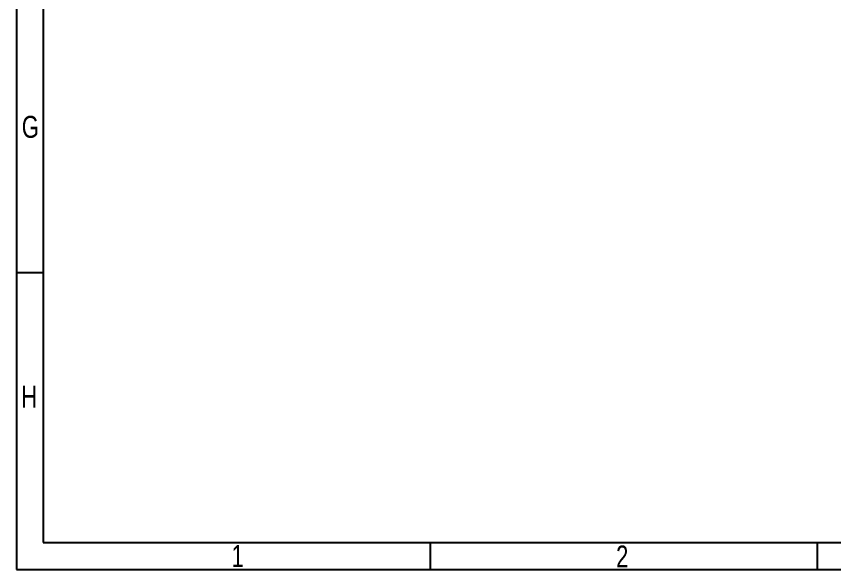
# Model space of a CAD drawing. Extents: x -57 to 527, y -107 to 303.
# Drawn here: x -57.1 to 94.3, y -106.7 to -4.2 of the extents above; entities that cross this region are included whole.
import ezdxf

# ---------------------------------------------------------------- set-up
doc = ezdxf.new("R2010")
doc.units = 0
doc.header["$MEASUREMENT"] = 0
doc.layers.add('BOARD_GEOMETRY_DIMENSION', color=2, linetype='CONTINUOUS')
doc.layers.add('BOARD_GEOMETRY_SILKSCREEN_TOP', color=1, linetype='CONTINUOUS')

msp = doc.modelspace()

# ---------------------------------------------------------------- linework, layer by layer
at = {"layer": 'BOARD_GEOMETRY_DIMENSION'}
for points in [[(-57.15, -106.68), (526.849848, -106.68), (526.849848, 303.320196), (-57.15, 303.320196), (-57.15, -106.68)], [(-52.15001, 298.319952), (-52.15001, -101.68001)], [(-52.15001, -51.68011), (-57.15, -51.68011)], [(-52.15001, -101.68001), (521.849858, -101.68001)], [(19.59991, -106.68), (19.59991, -101.68001)], [(91.34983, -106.68), (91.34983, -101.68001)]]:
    msp.add_lwpolyline(points, dxfattribs=at)
at = {"layer": 'BOARD_GEOMETRY_SILKSCREEN_TOP'}
for points in [[(-57.15, -106.68), (526.849848, -106.68), (526.849848, 303.320196), (-57.15, 303.320196), (-57.15, -106.68)], [(-52.15001, 298.319952), (-52.15001, -101.68001)], [(-52.15001, -51.68011), (-57.15, -51.68011)], [(-52.15001, -101.68001), (521.849858, -101.68001)], [(19.59991, -106.68), (19.59991, -101.68001)], [(91.34983, -106.68), (91.34983, -101.68001)]]:
    msp.add_lwpolyline(points, dxfattribs=at)

# ---------------------------------------------------------------- texts
at = {"layer": 'BOARD_GEOMETRY_DIMENSION', "width": 0.75}
for s, p in [('G', (-56.146446, -26.679906)), ('H', (-56.250078, -76.679806)), ('1', (-17.275048, -106.180128)), ('2', (54.005734, -106.280204))]:
    msp.add_text(s, height=4.064, dxfattribs=at).set_placement(p)
at = {"layer": 'BOARD_GEOMETRY_SILKSCREEN_TOP', "width": 0.75}
for s, p in [('G', (-56.146446, -26.679906)), ('H', (-56.250078, -76.679806)), ('1', (-17.275048, -106.180128)), ('2', (54.005734, -106.280204))]:
    msp.add_text(s, height=4.064, dxfattribs=at).set_placement(p)

doc.saveas('drawing.dxf')
